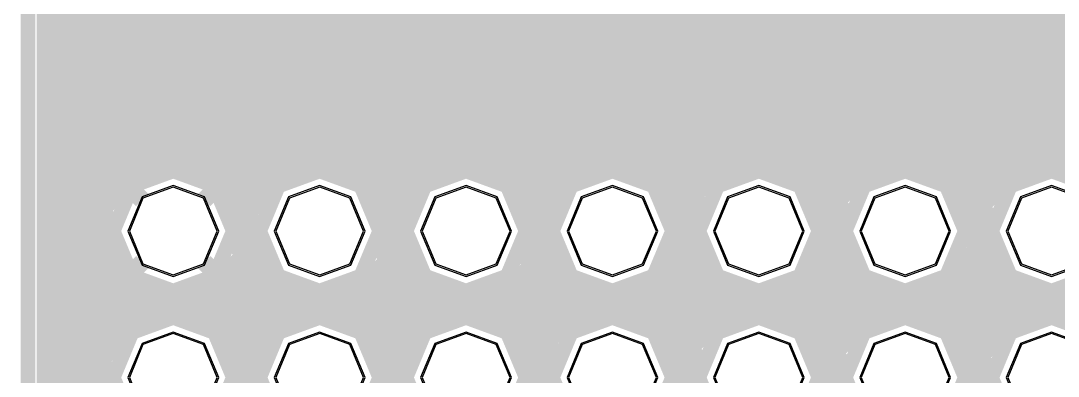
# Model space of a CAD drawing. Extents: x 0.2 to 4.14, y 0.2 to 4.15.
# Drawn here: x 0.197 to 0.906, y 1.428 to 1.67 of the extents above; entities that cross this region are included whole.
import ezdxf

# ---------------------------------------------------------------- set-up
doc = ezdxf.new("R2010")
doc.units = 0
doc.layers.get('0').update_dxf_attribs({"linetype": 'CONTINUOUS'})

msp = doc.modelspace()

# ---------------------------------------------------------------- linework, layer by layer
at = {"color": 151, "const_width": 0.01}
msp.add_lwpolyline([(0.202365, 0.210612), (0.202365, 4.14763)], dxfattribs=at)
at = {"color": 254, "const_width": 0.01}
msp.add_lwpolyline([(0.202365, 0.210612), (0.202365, 4.14763)], dxfattribs=at)
at = {"color": 40, "const_width": 0.01}
msp.add_lwpolyline([(0.202365, 0.210612), (0.202365, 4.14763)], dxfattribs=at)
at = {"color": 93, "const_width": 0.01}
msp.add_lwpolyline([(0.202365, 0.210612), (0.202365, 4.14763)], dxfattribs=at)
at = {"color": 200, "const_width": 0.01}
msp.add_lwpolyline([(0.202365, 0.210612), (0.202365, 4.14763)], dxfattribs=at)
at = {"color": 13}
for points, const_width in [([(0.202365, 0.210612), (0.202365, 4.14763)], 0.01), ([(0.451551, 1.41738), (0.451551, 1.72911)], 0.012), ([(0.351563, 1.41738), (0.351563, 1.68544)], 0.012), ([(0.951551, 1.53614), (0.804688, 1.68306)], 0.012)]:
    msp.add_lwpolyline(points, dxfattribs=dict(at, const_width=const_width))
at = {"color": 173, "const_width": 0.01}
msp.add_lwpolyline([(0.202365, 0.210612), (0.202365, 4.14763)], dxfattribs=at)
at = {"color": 60}
for points, const_width in [([(0.213325, 4.13661), (0.213325, 0.221625)], 0.01), ([(0.342447, 1.52951), (1.89025, 3.07731)], 0.01), ([(0.392415, 1.56674), (1.89025, 3.06456)], 0.01), ([(0.507596, 1.56733), (1.2857, 2.34549)], 0.01), ([(0.517524, 1.56451), (1.29009, 2.33712)], 0.01), ([(0.525662, 1.55994), (1.29633, 2.33062)], 0.01), ([(0.532335, 1.55387), (1.28852, 2.31006)], 0.01), ([(0.537543, 1.54639), (1.28385, 2.29269)], 0.01), ([(0.738769, 1.54394), (1.48356, 2.28874)], 0.01), ([(0.340332, 1.5401), (1.06234, 2.2621)], 0.01), ([(0.834744, 1.55083), (1.5294, 2.2455)], 0.01), ([(0.405925, 1.56754), (1.07406, 2.23562)], 0.01), ([(0.416233, 1.56506), (1.07134, 2.22021)], 0.01), ([(0.424587, 1.56071), (1.07378, 2.2099)], 0.01), ([(0.431424, 1.55485), (1.0785, 2.20188)], 0.01), ([(0.741863, 1.53435), (1.40989, 2.20231)], 0.01), ([(0.436903, 1.54758), (1.08507, 2.19575)], 0.01), ([(0.494683, 1.56717), (1.12505, 2.19754)], 0.01), ([(0.440756, 1.53874), (1.09353, 2.19146)], 0.01), ([(0.442546, 1.52778), (1.10455, 2.18978)], 0.01), ([(0.784125, 1.56386), (1.41206, 2.19179)], 0.01), ([(0.800726, 1.56776), (1.41689, 2.18392)], 0.01), ([(0.812121, 1.56635), (1.42383, 2.17811)], 0.01), ([(0.821181, 1.56272), (1.433, 2.17458)], 0.01), ([(0.828668, 1.55751), (1.44624, 2.17507)], 0.01), ([(0.213325, 1.65494), (0.640408, 2.08197)], 0.01), ([(0.633137, 1.5529), (1.15766, 2.07742)], 0.01), ([(0.839356, 1.54269), (1.35259, 2.05599)], 0.01), ([(0.842122, 1.53276), (1.35102, 2.04161)], 0.01), ([(0.887261, 1.56515), (1.35379, 2.03168)], 0.01), ([(0.902561, 1.56776), (1.35872, 2.02393)], 0.01), ([(0.638183, 1.54519), (1.09115, 1.99815)], 0.01), ([(0.641547, 1.53581), (1.08702, 1.98133)], 0.01), ([(0.680176, 1.56174), (1.08914, 1.97071)], 0.01), ([(0.698839, 1.56765), (1.0937, 1.96251)], 0.01), ([(0.710667, 1.56674), (1.10004, 1.95617)], 0.01), ([(0.719997, 1.56336), (1.10829, 1.95167)], 0.01), ([(0.733942, 1.55186), (1.13618, 1.9541)], 0.01), ([(0.727701, 1.55832), (1.11898, 1.9496)], 0.01), ([(0.213325, 1.50222), (0.639757, 1.9286)], 0.01), ([(0.213325, 1.64219), (0.497017, 1.92589)], 0.01), ([(0.213325, 1.6295), (0.498156, 1.91428)], 0.01), ([(0.213325, 1.56586), (0.560221, 1.91271)], 0.01), ([(0.289985, 1.56608), (0.638564, 1.91471)], 0.01), ([(0.213325, 1.61675), (0.502442, 1.90582)], 0.01), ([(0.213325, 1.55311), (0.564019, 1.90375)], 0.01), ([(0.304253, 1.56765), (0.641872, 1.90528)], 0.01), ([(0.213325, 1.604), (0.508843, 1.89947)], 0.01), ([(0.213325, 1.54036), (0.569988, 1.89703)], 0.01), ([(0.213325, 1.59131), (0.517361, 1.89529)], 0.01), ([(0.314887, 1.56554), (0.647461, 1.89817)], 0.01), ([(0.336208, 1.54867), (0.682997, 1.89551)], 0.01), ([(0.213325, 1.57856), (0.529081, 1.89432)], 0.01), ([(0.213325, 1.52767), (0.578071, 1.89242)], 0.01), ([(0.213325, 1.51492), (0.588975, 1.89057)], 0.01), ([(0.32346, 1.56142), (0.655165, 1.89307)], 0.01), ([(0.330567, 1.55578), (0.665364, 1.89063)], 0.01), ([(0.541178, 1.53728), (0.796169, 1.79226)], 0.01), ([(0.542535, 1.52593), (0.79655, 1.77994)], 0.01), ([(0.596843, 1.56749), (0.800456, 1.77111)], 0.01), ([(0.609104, 1.56706), (0.806586, 1.76449)], 0.01), ([(0.618761, 1.56396), (0.814725, 1.75993)], 0.01), ([(0.626682, 1.55914), (0.825846, 1.75831)], 0.01), ([(0.213325, 1.66764), (0.288357, 1.74268)], 0.01), ([(0.272569, 1.55572), (0.280328, 1.54796)], 0.01181), ([(0.330567, 1.55572), (0.322754, 1.54796)], 0.01181), ([(0.642469, 1.52403), (0.666558, 1.54812)], 0.01), ([(0.742296, 1.52203), (0.764432, 1.54417)], 0.01), ([(0.84196, 1.51992), (0.863118, 1.54107)], 0.01), ([(0.213325, 1.48947), (0.262261, 1.53836)], 0.01), ([(0.340875, 1.51519), (0.3616, 1.53592)], 0.01), ([(0.439996, 1.51247), (0.461154, 1.53364)], 0.01), ([(0.538683, 1.50933), (0.560818, 1.53147)], 0.01), ([(0.636556, 1.50538), (0.660644, 1.52946)], 0.01), ([(0.700737, 1.46772), (0.760579, 1.52756)], 0.01), ([(0.213325, 1.47672), (0.260633, 1.52403)], 0.01), ([(0.305935, 1.4675), (0.360786, 1.52235)], 0.01), ([(0.407553, 1.46733), (0.460992, 1.52078)], 0.01), ([(0.509114, 1.46707), (0.561253, 1.51921)], 0.01), ([(0.802572, 1.46772), (0.860568, 1.52576)], 0.01), ([(0.904297, 1.46767), (0.960667, 1.52403)], 0.01), ([(0.213325, 1.46403), (0.262804, 1.51346)], 0.01), ([(0.316189, 1.46506), (0.363281, 1.5121)], 0.01), ([(0.610622, 1.46674), (0.661567, 1.51768)], 0.01), ([(0.712076, 1.46636), (0.761936, 1.51622)], 0.01), ([(0.813531, 1.46599), (0.862358, 1.51481)], 0.01), ([(0.213325, 1.45128), (0.266928, 1.50483)], 0.01), ([(0.272569, 1.49778), (0.280328, 1.50553)], 0.01181), ([(0.330567, 1.49778), (0.322754, 1.50553)], 0.01181), ([(0.417535, 1.46451), (0.463813, 1.51079)], 0.01), ([(0.518772, 1.46397), (0.564344, 1.50956)], 0.01), ([(0.620008, 1.46337), (0.664931, 1.50831)], 0.01), ([(0.721192, 1.46272), (0.765571, 1.50711)], 0.01), ([(0.822374, 1.46208), (0.866211, 1.50597)], 0.01), ([(0.213325, 1.43858), (0.272569, 1.49778)], 0.01), ([(0.324544, 1.46072), (0.367622, 1.50375)], 0.01), ([(0.425672, 1.45996), (0.468371, 1.50265)], 0.01), ([(0.526693, 1.45915), (0.569174, 1.50162)], 0.01), ([(0.627713, 1.45833), (0.669976, 1.5006)], 0.01), ([(0.728678, 1.45751), (0.770833, 1.49963)], 0.01), ([(0.829644, 1.45665), (0.87169, 1.49869)], 0.01), ([(0.213325, 1.42583), (0.279622, 1.49214)], 0.01), ([(0.331435, 1.45486), (0.373481, 1.49685)], 0.01), ([(0.336914, 1.44754), (0.380751, 1.49143)], 0.01), ([(0.432292, 1.45389), (0.474447, 1.49599)], 0.01), ([(0.437554, 1.4464), (0.481933, 1.49078)], 0.01), ([(0.533149, 1.4529), (0.575412, 1.49517)], 0.01), ([(0.59885, 1.46767), (0.622939, 1.49175)], 0.01), ([(0.633951, 1.45188), (0.676432, 1.49436)], 0.01), ([(0.734754, 1.45085), (0.777507, 1.4936)], 0.01), ([(0.835503, 1.44976), (0.878526, 1.49283)], 0.01), ([(0.213325, 1.41308), (0.288249, 1.48801)], 0.01), ([(0.213325, 1.40039), (0.298828, 1.48583)], 0.01), ([(0.292426, 1.46674), (0.313097, 1.48742)], 0.01), ([(0.340767, 1.43869), (0.389594, 1.48753)], 0.01), ([(0.342557, 1.42774), (0.400553, 1.48579)], 0.01), ([(0.394694, 1.46718), (0.415853, 1.48833)], 0.01), ([(0.441189, 1.43728), (0.490994, 1.48714)], 0.01), ([(0.442546, 1.42594), (0.502388, 1.48579)], 0.01), ([(0.496853, 1.4675), (0.518989, 1.48964)], 0.01), ([(0.538194, 1.44521), (0.583117, 1.49013)], 0.01), ([(0.541558, 1.43582), (0.592503, 1.48676)], 0.01), ([(0.580186, 1.46175), (0.604275, 1.48583)], 0.01), ([(0.638781, 1.44396), (0.684353, 1.48953)], 0.01), ([(0.641872, 1.43431), (0.694011, 1.48649)], 0.01), ([(0.684136, 1.46386), (0.706326, 1.48606)], 0.01), ([(0.739312, 1.44271), (0.785644, 1.48899)], 0.01), ([(0.742133, 1.43278), (0.795572, 1.48622)], 0.01), ([(0.787272, 1.46517), (0.808431, 1.48633)], 0.01), ([(0.839844, 1.4414), (0.886936, 1.48844)], 0.01), ([(0.842339, 1.43115), (0.89719, 1.486)], 0.01), ([(0.890028, 1.4661), (0.910699, 1.48676)], 0.01), ([(0.542481, 1.42404), (0.566569, 1.44814)], 0.01), ([(0.642307, 1.42204), (0.664442, 1.44417)], 0.01), ([(0.741971, 1.41986), (0.763129, 1.44103)], 0.01), ([(0.213325, 1.38764), (0.26161, 1.43588)], 0.01), ([(0.841525, 1.41764), (0.862196, 1.43832)], 0.01), ([(0.340007, 1.41249), (0.361165, 1.4336)], 0.01), ([(0.347168, 1.11415), (0.66059, 1.42757)], 0.01), ([(0.438693, 1.40935), (0.460829, 1.43147)], 0.01), ([(0.536567, 1.40539), (0.560656, 1.42947)], 0.01), ([(0.213325, 0.878526), (0.760579, 1.42572)], 0.01), ([(0.213325, 0.776693), (0.860678, 1.42399)], 0.01)]:
    msp.add_lwpolyline(points, dxfattribs=dict(at, const_width=const_width))
at = {"color": 232, "const_width": 0.01}
for points in [[(0.889703, 1.56597), (1.35427, 2.0306)], [(0.904081, 1.56765), (1.35948, 2.02306)], [(0.950467, 1.63276), (0.213325, 1.63276)], [(0.213325, 1.63276), (0.213325, 0.221625)], [(0.213325, 1.5006), (0.34554, 1.63276)], [(0.213325, 1.51335), (0.33279, 1.63276)], [(0.213325, 1.52604), (0.320042, 1.63276)], [(0.213325, 1.53879), (0.307346, 1.63276)], [(0.213325, 1.55154), (0.294596, 1.63276)], [(0.213325, 1.56424), (0.281901, 1.63276)], [(0.213325, 1.57699), (0.269151, 1.63276)], [(0.213325, 1.58968), (0.256456, 1.63276)], [(0.213325, 1.60243), (0.243707, 1.63276)], [(0.213325, 1.61518), (0.230957, 1.63276)], [(0.213325, 1.62788), (0.218261, 1.63276)], [(0.2921, 1.56668), (0.358236, 1.63276)], [(0.305718, 1.56754), (0.370985, 1.63276)], [(0.316026, 1.56511), (0.383681, 1.63276)], [(0.324436, 1.56076), (0.396431, 1.63276)], [(0.331326, 1.55496), (0.409179, 1.63276)], [(0.336806, 1.54769), (0.421875, 1.63276)], [(0.340711, 1.5389), (0.434625, 1.63276)], [(0.342557, 1.528), (0.447319, 1.63276)], [(0.394422, 1.56711), (0.460069, 1.63276)], [(0.407335, 1.56733), (0.472819, 1.63276)], [(0.417318, 1.56461), (0.485514, 1.63276)], [(0.42551, 1.56006), (0.498264, 1.63276)], [(0.432183, 1.55399), (0.51096, 1.63276)], [(0.437446, 1.54656), (0.523708, 1.63276)], [(0.441135, 1.53749), (0.536458, 1.63276)], [(0.442546, 1.52615), (0.549154, 1.63276)], [(0.496582, 1.56743), (0.561903, 1.63276)], [(0.508951, 1.56706), (0.574599, 1.63276)], [(0.518608, 1.56401), (0.587349, 1.63276)], [(0.526585, 1.55925), (0.600097, 1.63276)], [(0.53304, 1.553), (0.612793, 1.63276)], [(0.538086, 1.54536), (0.625543, 1.63276)], [(0.541504, 1.53603), (0.638237, 1.63276)], [(0.57959, 1.56136), (0.650988, 1.63276)], [(0.598579, 1.56765), (0.663738, 1.63276)], [(0.61046, 1.56679), (0.676432, 1.63276)], [(0.619846, 1.56347), (0.689182, 1.63276)], [(0.62755, 1.55843), (0.701878, 1.63276)], [(0.633843, 1.55203), (0.714626, 1.63276)], [(0.638726, 1.54411), (0.727376, 1.63276)], [(0.641818, 1.5345), (0.740072, 1.63276)], [(0.683703, 1.56364), (0.752821, 1.63276)], [(0.700521, 1.56776), (0.765517, 1.63276)], [(0.711914, 1.5664), (0.778267, 1.63276)], [(0.721029, 1.56282), (0.791015, 1.63276)], [(0.728569, 1.55761), (0.803711, 1.63276)], [(0.734646, 1.551), (0.816461, 1.63276)], [(0.739258, 1.54286), (0.829156, 1.63276)], [(0.742079, 1.53299), (0.841906, 1.63276)], [(0.786892, 1.56506), (0.854656, 1.63276)], [(0.802354, 1.56776), (0.86735, 1.63276)], [(0.813314, 1.56603), (0.8801, 1.63276)], [(0.822211, 1.56218), (0.892794, 1.63276)], [(0.829536, 1.55675), (0.905544, 1.63276)], [(0.835394, 1.54992), (0.918294, 1.63276)], [(0.839789, 1.54156), (0.930989, 1.63276)], [(0.842285, 1.53136), (0.943739, 1.63276)], [(0.542481, 1.52425), (0.566949, 1.54878)], [(0.642307, 1.52229), (0.66466, 1.54465)], [(0.742025, 1.52018), (0.763292, 1.54139)], [(0.213325, 1.4879), (0.261664, 1.53618)], [(0.340115, 1.51286), (0.361165, 1.5339)], [(0.841581, 1.5179), (0.862304, 1.53862)], [(0.438857, 1.50976), (0.460883, 1.53174)], [(0.536892, 1.50597), (0.560656, 1.52974)], [(0.631456, 1.49869), (0.66059, 1.52783)], [(0.702311, 1.46772), (0.760579, 1.52599)], [(0.213325, 1.47515), (0.260796, 1.52257)], [(0.307346, 1.46733), (0.360949, 1.52094)], [(0.408908, 1.46707), (0.461208, 1.51937)], [(0.80409, 1.46767), (0.860622, 1.52425)], [(0.905761, 1.46756), (0.960775, 1.52257)], [(0.213325, 1.4624), (0.263183, 1.51226)], [(0.510471, 1.46679), (0.561524, 1.51785)], [(0.611925, 1.46642), (0.661892, 1.51639)], [(0.713325, 1.46604), (0.762315, 1.51497)], [(0.814725, 1.4656), (0.862739, 1.51361)], [(0.317329, 1.46457), (0.363715, 1.51096)], [(0.418619, 1.46403), (0.464301, 1.50971)], [(0.519857, 1.46343), (0.564888, 1.50846)], [(0.621039, 1.46283), (0.665474, 1.50726)], [(0.722222, 1.46218), (0.766168, 1.50613)], [(0.82335, 1.46149), (0.866808, 1.50493)], [(0.213325, 1.44971), (0.267524, 1.5039)], [(0.325521, 1.46001), (0.368272, 1.50282)], [(0.42654, 1.45925), (0.469075, 1.50179)], [(0.527561, 1.45844), (0.569878, 1.50076)], [(0.628581, 1.45762), (0.670682, 1.49978)], [(0.729546, 1.45676), (0.771593, 1.49881)], [(0.830458, 1.45583), (0.87245, 1.49789)], [(0.213325, 1.43696), (0.273383, 1.49696)], [(0.213325, 1.42426), (0.280599, 1.49154)], [(0.332194, 1.454), (0.374294, 1.4961)], [(0.337457, 1.44656), (0.381782, 1.49083)], [(0.433051, 1.45301), (0.475315, 1.49528)], [(0.498589, 1.46767), (0.522353, 1.49143)], [(0.533854, 1.45204), (0.576335, 1.49447)], [(0.600478, 1.46772), (0.629665, 1.4969)], [(0.634657, 1.45096), (0.677354, 1.49365)], [(0.735406, 1.44993), (0.778429, 1.49289)], [(0.836154, 1.44878), (0.879503, 1.49219)], [(0.213325, 1.41151), (0.289442, 1.48757)], [(0.213325, 1.39876), (0.300347, 1.48579)], [(0.294433, 1.46713), (0.315483, 1.48817)], [(0.341146, 1.4375), (0.390842, 1.48719)], [(0.342557, 1.42617), (0.402126, 1.48579)], [(0.396593, 1.46744), (0.418565, 1.48942)], [(0.438097, 1.44536), (0.482964, 1.49024)], [(0.441515, 1.43604), (0.492296, 1.48682)], [(0.479546, 1.46138), (0.504015, 1.48583)], [(0.538683, 1.44412), (0.584201, 1.48964)], [(0.541829, 1.43451), (0.593804, 1.48649)], [(0.583713, 1.46365), (0.606011, 1.486)], [(0.639268, 1.44288), (0.685439, 1.48904)], [(0.64209, 1.43294), (0.695367, 1.48622)], [(0.686903, 1.46506), (0.708117, 1.48628)], [(0.7398, 1.44157), (0.786729, 1.4885)], [(0.742296, 1.43137), (0.796983, 1.486)], [(0.78966, 1.46599), (0.810385, 1.48671)], [(0.840278, 1.44021), (0.888075, 1.48801)], [(0.842447, 1.42969), (0.898654, 1.48583)], [(0.892144, 1.46669), (0.912815, 1.48736)], [(0.442492, 1.42426), (0.46696, 1.44874)], [(0.542318, 1.42231), (0.564669, 1.44461)], [(0.642036, 1.42019), (0.663249, 1.4414)], [(0.213325, 1.38607), (0.261176, 1.43392)], [(0.74159, 1.41792), (0.762315, 1.43864)], [(0.840983, 1.41547), (0.861654, 1.43614)], [(0.338867, 1.40978), (0.360894, 1.43175)], [(0.436903, 1.40597), (0.460667, 1.42974)], [(0.531467, 1.39865), (0.560601, 1.42779)], [(0.213325, 0.876953), (0.760633, 1.42421)], [(0.349772, 1.11518), (0.66059, 1.426)]]:
    msp.add_lwpolyline(points, dxfattribs=at)
for points in [[(0.342557, 1.52675), (0.329699, 1.55751), (0.30154, 1.56776), (0.273383, 1.55751), (0.260579, 1.52675), (0.273383, 1.49604), (0.30154, 1.48579), (0.329699, 1.49604), (0.342557, 1.52675)], [(0.342557, 1.52675), (0.329699, 1.55751), (0.30154, 1.56776), (0.273383, 1.55751), (0.260579, 1.52675), (0.273383, 1.49604), (0.30154, 1.48579), (0.329699, 1.49604), (0.342557, 1.52675)], [(0.442546, 1.52675), (0.429688, 1.55751), (0.401531, 1.56776), (0.373372, 1.55751), (0.360568, 1.52675), (0.373372, 1.49604), (0.401531, 1.48579), (0.429688, 1.49604), (0.442546, 1.52675)], [(0.442546, 1.52675), (0.429688, 1.55751), (0.401531, 1.56776), (0.373372, 1.55751), (0.360568, 1.52675), (0.373372, 1.49604), (0.401531, 1.48579), (0.429688, 1.49604), (0.442546, 1.52675)], [(0.542535, 1.52675), (0.529676, 1.55751), (0.501519, 1.56776), (0.473361, 1.55751), (0.460558, 1.52675), (0.473361, 1.49604), (0.501519, 1.48579), (0.529676, 1.49604), (0.542535, 1.52675)], [(0.542535, 1.52675), (0.529676, 1.55751), (0.501519, 1.56776), (0.473361, 1.55751), (0.460558, 1.52675), (0.473361, 1.49604), (0.501519, 1.48579), (0.529676, 1.49604), (0.542535, 1.52675)], [(0.642578, 1.52675), (0.629719, 1.55751), (0.601563, 1.56776), (0.57335, 1.55751), (0.560547, 1.52675), (0.57335, 1.49604), (0.601563, 1.48579), (0.629719, 1.49604), (0.642578, 1.52675)], [(0.642578, 1.52675), (0.629719, 1.55751), (0.601563, 1.56776), (0.57335, 1.55751), (0.560547, 1.52675), (0.57335, 1.49604), (0.601563, 1.48579), (0.629719, 1.49604), (0.642578, 1.52675)], [(0.742567, 1.52675), (0.72971, 1.55751), (0.701551, 1.56776), (0.67334, 1.55751), (0.660536, 1.52675), (0.67334, 1.49604), (0.701551, 1.48579), (0.72971, 1.49604), (0.742567, 1.52675)], [(0.742567, 1.52675), (0.72971, 1.55751), (0.701551, 1.56776), (0.67334, 1.55751), (0.660536, 1.52675), (0.67334, 1.49604), (0.701551, 1.48579), (0.72971, 1.49604), (0.742567, 1.52675)], [(0.842557, 1.52675), (0.829699, 1.55751), (0.80154, 1.56776), (0.773383, 1.55751), (0.760579, 1.52675), (0.773383, 1.49604), (0.80154, 1.48579), (0.829699, 1.49604), (0.842557, 1.52675)], [(0.842557, 1.52675), (0.829699, 1.55751), (0.80154, 1.56776), (0.773383, 1.55751), (0.760579, 1.52675), (0.773383, 1.49604), (0.80154, 1.48579), (0.829699, 1.49604), (0.842557, 1.52675)], [(0.942546, 1.52675), (0.929688, 1.55751), (0.901531, 1.56776), (0.873372, 1.55751), (0.860568, 1.52675), (0.873372, 1.49604), (0.901531, 1.48579), (0.929688, 1.49604), (0.942546, 1.52675)], [(0.942546, 1.52675), (0.929688, 1.55751), (0.901531, 1.56776), (0.873372, 1.55751), (0.860568, 1.52675), (0.873372, 1.49604), (0.901531, 1.48579), (0.929688, 1.49604), (0.942546, 1.52675)], [(0.342557, 1.42676), (0.329699, 1.45751), (0.30154, 1.46778), (0.273383, 1.45751), (0.260579, 1.42676), (0.273383, 1.396), (0.30154, 1.38574), (0.329699, 1.396), (0.342557, 1.42676)], [(0.342557, 1.42676), (0.329699, 1.45751), (0.30154, 1.46778), (0.273383, 1.45751), (0.260579, 1.42676), (0.273383, 1.396), (0.30154, 1.38574), (0.329699, 1.396), (0.342557, 1.42676)], [(0.442546, 1.42676), (0.429688, 1.45751), (0.401531, 1.46778), (0.373372, 1.45751), (0.360568, 1.42676), (0.373372, 1.396), (0.401531, 1.38574), (0.429688, 1.396), (0.442546, 1.42676)], [(0.442546, 1.42676), (0.429688, 1.45751), (0.401531, 1.46778), (0.373372, 1.45751), (0.360568, 1.42676), (0.373372, 1.396), (0.401531, 1.38574), (0.429688, 1.396), (0.442546, 1.42676)], [(0.542535, 1.42676), (0.529676, 1.45751), (0.501519, 1.46778), (0.473361, 1.45751), (0.460558, 1.42676), (0.473361, 1.396), (0.501519, 1.38574), (0.529676, 1.396), (0.542535, 1.42676)], [(0.542535, 1.42676), (0.529676, 1.45751), (0.501519, 1.46778), (0.473361, 1.45751), (0.460558, 1.42676), (0.473361, 1.396), (0.501519, 1.38574), (0.529676, 1.396), (0.542535, 1.42676)], [(0.642578, 1.42676), (0.629719, 1.45751), (0.601563, 1.46778), (0.57335, 1.45751), (0.560547, 1.42676), (0.57335, 1.396), (0.601563, 1.38574), (0.629719, 1.396), (0.642578, 1.42676)], [(0.642578, 1.42676), (0.629719, 1.45751), (0.601563, 1.46778), (0.57335, 1.45751), (0.560547, 1.42676), (0.57335, 1.396), (0.601563, 1.38574), (0.629719, 1.396), (0.642578, 1.42676)], [(0.742567, 1.42676), (0.72971, 1.45751), (0.701551, 1.46778), (0.67334, 1.45751), (0.660536, 1.42676), (0.67334, 1.396), (0.701551, 1.38574), (0.72971, 1.396), (0.742567, 1.42676)], [(0.742567, 1.42676), (0.72971, 1.45751), (0.701551, 1.46778), (0.67334, 1.45751), (0.660536, 1.42676), (0.67334, 1.396), (0.701551, 1.38574), (0.72971, 1.396), (0.742567, 1.42676)], [(0.842557, 1.42676), (0.829699, 1.45751), (0.80154, 1.46778), (0.773383, 1.45751), (0.760579, 1.42676), (0.773383, 1.396), (0.80154, 1.38574), (0.829699, 1.396), (0.842557, 1.42676)], [(0.842557, 1.42676), (0.829699, 1.45751), (0.80154, 1.46778), (0.773383, 1.45751), (0.760579, 1.42676), (0.773383, 1.396), (0.80154, 1.38574), (0.829699, 1.396), (0.842557, 1.42676)], [(0.942546, 1.42676), (0.929688, 1.45751), (0.901531, 1.46778), (0.873372, 1.45751), (0.860568, 1.42676), (0.873372, 1.396), (0.901531, 1.38574), (0.929688, 1.396), (0.942546, 1.42676)], [(0.942546, 1.42676), (0.929688, 1.45751), (0.901531, 1.46778), (0.873372, 1.45751), (0.860568, 1.42676), (0.873372, 1.396), (0.901531, 1.38574), (0.929688, 1.396), (0.942546, 1.42676)]]:
    msp.add_lwpolyline(points, close=True, dxfattribs=at)
at = {"color": 60, "const_width": 0.01}
for points in [[(0.342557, 1.52675), (0.329699, 1.55751), (0.30154, 1.56776), (0.273383, 1.55751), (0.260579, 1.52675), (0.273383, 1.49604), (0.30154, 1.48579), (0.329699, 1.49604), (0.342557, 1.52675)], [(0.342557, 1.52675), (0.329699, 1.55751), (0.30154, 1.56776), (0.273383, 1.55751), (0.260579, 1.52675), (0.273383, 1.49604), (0.30154, 1.48579), (0.329699, 1.49604), (0.342557, 1.52675)], [(0.442546, 1.52675), (0.429688, 1.55751), (0.401531, 1.56776), (0.373372, 1.55751), (0.360568, 1.52675), (0.373372, 1.49604), (0.401531, 1.48579), (0.429688, 1.49604), (0.442546, 1.52675)], [(0.442546, 1.52675), (0.429688, 1.55751), (0.401531, 1.56776), (0.373372, 1.55751), (0.360568, 1.52675), (0.373372, 1.49604), (0.401531, 1.48579), (0.429688, 1.49604), (0.442546, 1.52675)], [(0.542535, 1.52675), (0.529676, 1.55751), (0.501519, 1.56776), (0.473361, 1.55751), (0.460558, 1.52675), (0.473361, 1.49604), (0.501519, 1.48579), (0.529676, 1.49604), (0.542535, 1.52675)], [(0.542535, 1.52675), (0.529676, 1.55751), (0.501519, 1.56776), (0.473361, 1.55751), (0.460558, 1.52675), (0.473361, 1.49604), (0.501519, 1.48579), (0.529676, 1.49604), (0.542535, 1.52675)], [(0.642578, 1.52675), (0.629719, 1.55751), (0.601563, 1.56776), (0.57335, 1.55751), (0.560547, 1.52675), (0.57335, 1.49604), (0.601563, 1.48579), (0.629719, 1.49604), (0.642578, 1.52675)], [(0.642578, 1.52675), (0.629719, 1.55751), (0.601563, 1.56776), (0.57335, 1.55751), (0.560547, 1.52675), (0.57335, 1.49604), (0.601563, 1.48579), (0.629719, 1.49604), (0.642578, 1.52675)], [(0.742567, 1.52675), (0.72971, 1.55751), (0.701551, 1.56776), (0.67334, 1.55751), (0.660536, 1.52675), (0.67334, 1.49604), (0.701551, 1.48579), (0.72971, 1.49604), (0.742567, 1.52675)], [(0.742567, 1.52675), (0.72971, 1.55751), (0.701551, 1.56776), (0.67334, 1.55751), (0.660536, 1.52675), (0.67334, 1.49604), (0.701551, 1.48579), (0.72971, 1.49604), (0.742567, 1.52675)], [(0.842557, 1.52675), (0.829699, 1.55751), (0.80154, 1.56776), (0.773383, 1.55751), (0.760579, 1.52675), (0.773383, 1.49604), (0.80154, 1.48579), (0.829699, 1.49604), (0.842557, 1.52675)], [(0.842557, 1.52675), (0.829699, 1.55751), (0.80154, 1.56776), (0.773383, 1.55751), (0.760579, 1.52675), (0.773383, 1.49604), (0.80154, 1.48579), (0.829699, 1.49604), (0.842557, 1.52675)], [(0.942546, 1.52675), (0.929688, 1.55751), (0.901531, 1.56776), (0.873372, 1.55751), (0.860568, 1.52675), (0.873372, 1.49604), (0.901531, 1.48579), (0.929688, 1.49604), (0.942546, 1.52675)], [(0.942546, 1.52675), (0.929688, 1.55751), (0.901531, 1.56776), (0.873372, 1.55751), (0.860568, 1.52675), (0.873372, 1.49604), (0.901531, 1.48579), (0.929688, 1.49604), (0.942546, 1.52675)], [(0.342557, 1.42676), (0.329699, 1.45751), (0.30154, 1.46778), (0.273383, 1.45751), (0.260579, 1.42676), (0.273383, 1.396), (0.30154, 1.38574), (0.329699, 1.396), (0.342557, 1.42676)], [(0.342557, 1.42676), (0.329699, 1.45751), (0.30154, 1.46778), (0.273383, 1.45751), (0.260579, 1.42676), (0.273383, 1.396), (0.30154, 1.38574), (0.329699, 1.396), (0.342557, 1.42676)], [(0.442546, 1.42676), (0.429688, 1.45751), (0.401531, 1.46778), (0.373372, 1.45751), (0.360568, 1.42676), (0.373372, 1.396), (0.401531, 1.38574), (0.429688, 1.396), (0.442546, 1.42676)], [(0.442546, 1.42676), (0.429688, 1.45751), (0.401531, 1.46778), (0.373372, 1.45751), (0.360568, 1.42676), (0.373372, 1.396), (0.401531, 1.38574), (0.429688, 1.396), (0.442546, 1.42676)], [(0.542535, 1.42676), (0.529676, 1.45751), (0.501519, 1.46778), (0.473361, 1.45751), (0.460558, 1.42676), (0.473361, 1.396), (0.501519, 1.38574), (0.529676, 1.396), (0.542535, 1.42676)], [(0.542535, 1.42676), (0.529676, 1.45751), (0.501519, 1.46778), (0.473361, 1.45751), (0.460558, 1.42676), (0.473361, 1.396), (0.501519, 1.38574), (0.529676, 1.396), (0.542535, 1.42676)], [(0.642578, 1.42676), (0.629719, 1.45751), (0.601563, 1.46778), (0.57335, 1.45751), (0.560547, 1.42676), (0.57335, 1.396), (0.601563, 1.38574), (0.629719, 1.396), (0.642578, 1.42676)], [(0.642578, 1.42676), (0.629719, 1.45751), (0.601563, 1.46778), (0.57335, 1.45751), (0.560547, 1.42676), (0.57335, 1.396), (0.601563, 1.38574), (0.629719, 1.396), (0.642578, 1.42676)], [(0.742567, 1.42676), (0.72971, 1.45751), (0.701551, 1.46778), (0.67334, 1.45751), (0.660536, 1.42676), (0.67334, 1.396), (0.701551, 1.38574), (0.72971, 1.396), (0.742567, 1.42676)], [(0.742567, 1.42676), (0.72971, 1.45751), (0.701551, 1.46778), (0.67334, 1.45751), (0.660536, 1.42676), (0.67334, 1.396), (0.701551, 1.38574), (0.72971, 1.396), (0.742567, 1.42676)], [(0.842557, 1.42676), (0.829699, 1.45751), (0.80154, 1.46778), (0.773383, 1.45751), (0.760579, 1.42676), (0.773383, 1.396), (0.80154, 1.38574), (0.829699, 1.396), (0.842557, 1.42676)], [(0.842557, 1.42676), (0.829699, 1.45751), (0.80154, 1.46778), (0.773383, 1.45751), (0.760579, 1.42676), (0.773383, 1.396), (0.80154, 1.38574), (0.829699, 1.396), (0.842557, 1.42676)], [(0.942546, 1.42676), (0.929688, 1.45751), (0.901531, 1.46778), (0.873372, 1.45751), (0.860568, 1.42676), (0.873372, 1.396), (0.901531, 1.38574), (0.929688, 1.396), (0.942546, 1.42676)], [(0.942546, 1.42676), (0.929688, 1.45751), (0.901531, 1.46778), (0.873372, 1.45751), (0.860568, 1.42676), (0.873372, 1.396), (0.901531, 1.38574), (0.929688, 1.396), (0.942546, 1.42676)]]:
    msp.add_lwpolyline(points, close=True, dxfattribs=at)
at = {"color": 151}
for points in [[(0.332574, 1.52675), (0.322862, 1.55003), (0.30154, 1.55778), (0.280219, 1.55003), (0.270562, 1.52675), (0.280219, 1.50353), (0.30154, 1.49576), (0.322862, 1.50353), (0.332574, 1.52675)], [(0.432563, 1.52675), (0.422851, 1.55003), (0.401531, 1.55778), (0.380208, 1.55003), (0.370551, 1.52675), (0.380208, 1.50353), (0.401531, 1.49576), (0.422851, 1.50353), (0.432563, 1.52675)], [(0.532553, 1.52675), (0.52284, 1.55003), (0.501519, 1.55778), (0.480197, 1.55003), (0.47054, 1.52675), (0.480197, 1.50353), (0.501519, 1.49576), (0.52284, 1.50353), (0.532553, 1.52675)], [(0.632542, 1.52675), (0.622831, 1.55003), (0.601563, 1.55778), (0.58024, 1.55003), (0.570583, 1.52675), (0.58024, 1.50353), (0.601563, 1.49576), (0.622831, 1.50353), (0.632542, 1.52675)], [(0.732585, 1.52675), (0.722874, 1.55003), (0.701551, 1.55778), (0.680231, 1.55003), (0.670572, 1.52675), (0.680231, 1.50353), (0.701551, 1.49576), (0.722874, 1.50353), (0.732585, 1.52675)], [(0.832574, 1.52675), (0.822863, 1.55003), (0.80154, 1.55778), (0.780219, 1.55003), (0.770562, 1.52675), (0.780219, 1.50353), (0.80154, 1.49576), (0.822863, 1.50353), (0.832574, 1.52675)], [(0.932563, 1.52675), (0.922851, 1.55003), (0.901531, 1.55778), (0.880208, 1.55003), (0.870551, 1.52675), (0.880208, 1.50353), (0.901531, 1.49576), (0.922851, 1.50353), (0.932563, 1.52675)], [(0.332574, 1.42676), (0.322862, 1.45003), (0.30154, 1.45779), (0.280219, 1.45003), (0.270562, 1.42676), (0.280219, 1.40354), (0.30154, 1.39578), (0.322862, 1.40354), (0.332574, 1.42676)], [(0.432563, 1.42676), (0.422851, 1.45003), (0.401531, 1.45779), (0.380208, 1.45003), (0.370551, 1.42676), (0.380208, 1.40354), (0.401531, 1.39578), (0.422851, 1.40354), (0.432563, 1.42676)], [(0.532553, 1.42676), (0.52284, 1.45003), (0.501519, 1.45779), (0.480197, 1.45003), (0.47054, 1.42676), (0.480197, 1.40354), (0.501519, 1.39578), (0.52284, 1.40354), (0.532553, 1.42676)], [(0.632542, 1.42676), (0.622831, 1.45003), (0.601563, 1.45779), (0.58024, 1.45003), (0.570583, 1.42676), (0.58024, 1.40354), (0.601563, 1.39578), (0.622831, 1.40354), (0.632542, 1.42676)], [(0.732585, 1.42676), (0.722874, 1.45003), (0.701551, 1.45779), (0.680231, 1.45003), (0.670572, 1.42676), (0.680231, 1.40354), (0.701551, 1.39578), (0.722874, 1.40354), (0.732585, 1.42676)], [(0.832574, 1.42676), (0.822863, 1.45003), (0.80154, 1.45779), (0.780219, 1.45003), (0.770562, 1.42676), (0.780219, 1.40354), (0.80154, 1.39578), (0.822863, 1.40354), (0.832574, 1.42676)], [(0.932563, 1.42676), (0.922851, 1.45003), (0.901531, 1.45779), (0.880208, 1.45003), (0.870551, 1.42676), (0.880208, 1.40354), (0.901531, 1.39578), (0.922851, 1.40354), (0.932563, 1.42676)]]:
    msp.add_lwpolyline(points, close=True, dxfattribs=at)
at = {"color": 93}
for points in [[(0.332574, 1.52675), (0.322862, 1.55003), (0.30154, 1.55778), (0.280219, 1.55003), (0.270562, 1.52675), (0.280219, 1.50353), (0.30154, 1.49576), (0.322862, 1.50353), (0.332574, 1.52675)], [(0.432563, 1.52675), (0.422851, 1.55003), (0.401531, 1.55778), (0.380208, 1.55003), (0.370551, 1.52675), (0.380208, 1.50353), (0.401531, 1.49576), (0.422851, 1.50353), (0.432563, 1.52675)], [(0.532553, 1.52675), (0.52284, 1.55003), (0.501519, 1.55778), (0.480197, 1.55003), (0.47054, 1.52675), (0.480197, 1.50353), (0.501519, 1.49576), (0.52284, 1.50353), (0.532553, 1.52675)], [(0.632542, 1.52675), (0.622831, 1.55003), (0.601563, 1.55778), (0.58024, 1.55003), (0.570583, 1.52675), (0.58024, 1.50353), (0.601563, 1.49576), (0.622831, 1.50353), (0.632542, 1.52675)], [(0.732585, 1.52675), (0.722874, 1.55003), (0.701551, 1.55778), (0.680231, 1.55003), (0.670572, 1.52675), (0.680231, 1.50353), (0.701551, 1.49576), (0.722874, 1.50353), (0.732585, 1.52675)], [(0.832574, 1.52675), (0.822863, 1.55003), (0.80154, 1.55778), (0.780219, 1.55003), (0.770562, 1.52675), (0.780219, 1.50353), (0.80154, 1.49576), (0.822863, 1.50353), (0.832574, 1.52675)], [(0.932563, 1.52675), (0.922851, 1.55003), (0.901531, 1.55778), (0.880208, 1.55003), (0.870551, 1.52675), (0.880208, 1.50353), (0.901531, 1.49576), (0.922851, 1.50353), (0.932563, 1.52675)], [(0.332574, 1.42676), (0.322862, 1.45003), (0.30154, 1.45779), (0.280219, 1.45003), (0.270562, 1.42676), (0.280219, 1.40354), (0.30154, 1.39578), (0.322862, 1.40354), (0.332574, 1.42676)], [(0.432563, 1.42676), (0.422851, 1.45003), (0.401531, 1.45779), (0.380208, 1.45003), (0.370551, 1.42676), (0.380208, 1.40354), (0.401531, 1.39578), (0.422851, 1.40354), (0.432563, 1.42676)], [(0.532553, 1.42676), (0.52284, 1.45003), (0.501519, 1.45779), (0.480197, 1.45003), (0.47054, 1.42676), (0.480197, 1.40354), (0.501519, 1.39578), (0.52284, 1.40354), (0.532553, 1.42676)], [(0.632542, 1.42676), (0.622831, 1.45003), (0.601563, 1.45779), (0.58024, 1.45003), (0.570583, 1.42676), (0.58024, 1.40354), (0.601563, 1.39578), (0.622831, 1.40354), (0.632542, 1.42676)], [(0.732585, 1.42676), (0.722874, 1.45003), (0.701551, 1.45779), (0.680231, 1.45003), (0.670572, 1.42676), (0.680231, 1.40354), (0.701551, 1.39578), (0.722874, 1.40354), (0.732585, 1.42676)], [(0.832574, 1.42676), (0.822863, 1.45003), (0.80154, 1.45779), (0.780219, 1.45003), (0.770562, 1.42676), (0.780219, 1.40354), (0.80154, 1.39578), (0.822863, 1.40354), (0.832574, 1.42676)], [(0.932563, 1.42676), (0.922851, 1.45003), (0.901531, 1.45779), (0.880208, 1.45003), (0.870551, 1.42676), (0.880208, 1.40354), (0.901531, 1.39578), (0.922851, 1.40354), (0.932563, 1.42676)]]:
    msp.add_lwpolyline(points, close=True, dxfattribs=at)
at = {"color": 40}
for points in [[(0.331543, 1.52675), (0.322157, 1.54926), (0.30154, 1.55675), (0.280871, 1.54926), (0.271539, 1.52675), (0.280871, 1.50429), (0.30154, 1.49681), (0.322157, 1.50429), (0.331543, 1.52675)], [(0.431586, 1.52675), (0.4222, 1.54926), (0.401585, 1.55675), (0.380914, 1.54926), (0.371582, 1.52675), (0.380914, 1.50429), (0.401585, 1.49681), (0.4222, 1.50429), (0.431586, 1.52675)], [(0.531575, 1.52675), (0.52219, 1.54926), (0.501574, 1.55675), (0.480903, 1.54926), (0.471571, 1.52675), (0.480903, 1.50429), (0.501574, 1.49681), (0.52219, 1.50429), (0.531575, 1.52675)], [(0.631565, 1.52675), (0.622179, 1.54926), (0.601563, 1.55675), (0.580892, 1.54926), (0.57156, 1.52675), (0.580892, 1.50429), (0.601563, 1.49681), (0.622179, 1.50429), (0.631565, 1.52675)], [(0.731554, 1.52675), (0.722168, 1.54926), (0.701551, 1.55675), (0.680881, 1.54926), (0.67155, 1.52675), (0.680881, 1.50429), (0.701551, 1.49681), (0.722168, 1.50429), (0.731554, 1.52675)], [(0.831543, 1.52675), (0.822157, 1.54926), (0.80154, 1.55675), (0.780871, 1.54926), (0.771539, 1.52675), (0.780871, 1.50429), (0.80154, 1.49681), (0.822157, 1.50429), (0.831543, 1.52675)], [(0.931586, 1.52675), (0.9222, 1.54926), (0.901585, 1.55675), (0.880914, 1.54926), (0.871582, 1.52675), (0.880914, 1.50429), (0.901585, 1.49681), (0.9222, 1.50429), (0.931586, 1.52675)], [(0.331543, 1.42676), (0.322157, 1.44928), (0.30154, 1.45676), (0.280871, 1.44928), (0.271539, 1.42676), (0.280871, 1.40429), (0.30154, 1.39681), (0.322157, 1.40429), (0.331543, 1.42676)], [(0.431586, 1.42676), (0.4222, 1.44928), (0.401585, 1.45676), (0.380914, 1.44928), (0.371582, 1.42676), (0.380914, 1.40429), (0.401585, 1.39681), (0.4222, 1.40429), (0.431586, 1.42676)], [(0.531575, 1.42676), (0.52219, 1.44928), (0.501574, 1.45676), (0.480903, 1.44928), (0.471571, 1.42676), (0.480903, 1.40429), (0.501574, 1.39681), (0.52219, 1.40429), (0.531575, 1.42676)], [(0.631565, 1.42676), (0.622179, 1.44928), (0.601563, 1.45676), (0.580892, 1.44928), (0.57156, 1.42676), (0.580892, 1.40429), (0.601563, 1.39681), (0.622179, 1.40429), (0.631565, 1.42676)], [(0.731554, 1.42676), (0.722168, 1.44928), (0.701551, 1.45676), (0.680881, 1.44928), (0.67155, 1.42676), (0.680881, 1.40429), (0.701551, 1.39681), (0.722168, 1.40429), (0.731554, 1.42676)], [(0.831543, 1.42676), (0.822157, 1.44928), (0.80154, 1.45676), (0.780871, 1.44928), (0.771539, 1.42676), (0.780871, 1.40429), (0.80154, 1.39681), (0.822157, 1.40429), (0.831543, 1.42676)], [(0.931586, 1.42676), (0.9222, 1.44928), (0.901585, 1.45676), (0.880914, 1.44928), (0.871582, 1.42676), (0.880914, 1.40429), (0.901585, 1.39681), (0.9222, 1.40429), (0.931586, 1.42676)]]:
    msp.add_lwpolyline(points, close=True, dxfattribs=at)
at = {"color": 60}
msp.add_lwpolyline([(0.331543, 1.52675), (0.322157, 1.54926), (0.30154, 1.55675), (0.280871, 1.54926), (0.271539, 1.52675), (0.280871, 1.50429), (0.30154, 1.49681), (0.322157, 1.50429), (0.331543, 1.52675)], close=True, dxfattribs=at)
at = {"color": 13}
for points in [[(0.331543, 1.52675), (0.322157, 1.54926), (0.30154, 1.55675), (0.280871, 1.54926), (0.271539, 1.52675), (0.280871, 1.50429), (0.30154, 1.49681), (0.322157, 1.50429), (0.331543, 1.52675)], [(0.431586, 1.52675), (0.4222, 1.54926), (0.401585, 1.55675), (0.380914, 1.54926), (0.371582, 1.52675), (0.380914, 1.50429), (0.401585, 1.49681), (0.4222, 1.50429), (0.431586, 1.52675)], [(0.531575, 1.52675), (0.52219, 1.54926), (0.501574, 1.55675), (0.480903, 1.54926), (0.471571, 1.52675), (0.480903, 1.50429), (0.501574, 1.49681), (0.52219, 1.50429), (0.531575, 1.52675)], [(0.631565, 1.52675), (0.622179, 1.54926), (0.601563, 1.55675), (0.580892, 1.54926), (0.57156, 1.52675), (0.580892, 1.50429), (0.601563, 1.49681), (0.622179, 1.50429), (0.631565, 1.52675)], [(0.731554, 1.52675), (0.722168, 1.54926), (0.701551, 1.55675), (0.680881, 1.54926), (0.67155, 1.52675), (0.680881, 1.50429), (0.701551, 1.49681), (0.722168, 1.50429), (0.731554, 1.52675)], [(0.831543, 1.52675), (0.822157, 1.54926), (0.80154, 1.55675), (0.780871, 1.54926), (0.771539, 1.52675), (0.780871, 1.50429), (0.80154, 1.49681), (0.822157, 1.50429), (0.831543, 1.52675)], [(0.931586, 1.52675), (0.9222, 1.54926), (0.901585, 1.55675), (0.880914, 1.54926), (0.871582, 1.52675), (0.880914, 1.50429), (0.901585, 1.49681), (0.9222, 1.50429), (0.931586, 1.52675)], [(0.331543, 1.42676), (0.322157, 1.44928), (0.30154, 1.45676), (0.280871, 1.44928), (0.271539, 1.42676), (0.280871, 1.40429), (0.30154, 1.39681), (0.322157, 1.40429), (0.331543, 1.42676)], [(0.431586, 1.42676), (0.4222, 1.44928), (0.401585, 1.45676), (0.380914, 1.44928), (0.371582, 1.42676), (0.380914, 1.40429), (0.401585, 1.39681), (0.4222, 1.40429), (0.431586, 1.42676)], [(0.531575, 1.42676), (0.52219, 1.44928), (0.501574, 1.45676), (0.480903, 1.44928), (0.471571, 1.42676), (0.480903, 1.40429), (0.501574, 1.39681), (0.52219, 1.40429), (0.531575, 1.42676)], [(0.631565, 1.42676), (0.622179, 1.44928), (0.601563, 1.45676), (0.580892, 1.44928), (0.57156, 1.42676), (0.580892, 1.40429), (0.601563, 1.39681), (0.622179, 1.40429), (0.631565, 1.42676)], [(0.731554, 1.42676), (0.722168, 1.44928), (0.701551, 1.45676), (0.680881, 1.44928), (0.67155, 1.42676), (0.680881, 1.40429), (0.701551, 1.39681), (0.722168, 1.40429), (0.731554, 1.42676)], [(0.831543, 1.42676), (0.822157, 1.44928), (0.80154, 1.45676), (0.780871, 1.44928), (0.771539, 1.42676), (0.780871, 1.40429), (0.80154, 1.39681), (0.822157, 1.40429), (0.831543, 1.42676)], [(0.931586, 1.42676), (0.9222, 1.44928), (0.901585, 1.45676), (0.880914, 1.44928), (0.871582, 1.42676), (0.880914, 1.40429), (0.901585, 1.39681), (0.9222, 1.40429), (0.931586, 1.42676)]]:
    msp.add_lwpolyline(points, close=True, dxfattribs=at)

doc.saveas('drawing.dxf')
